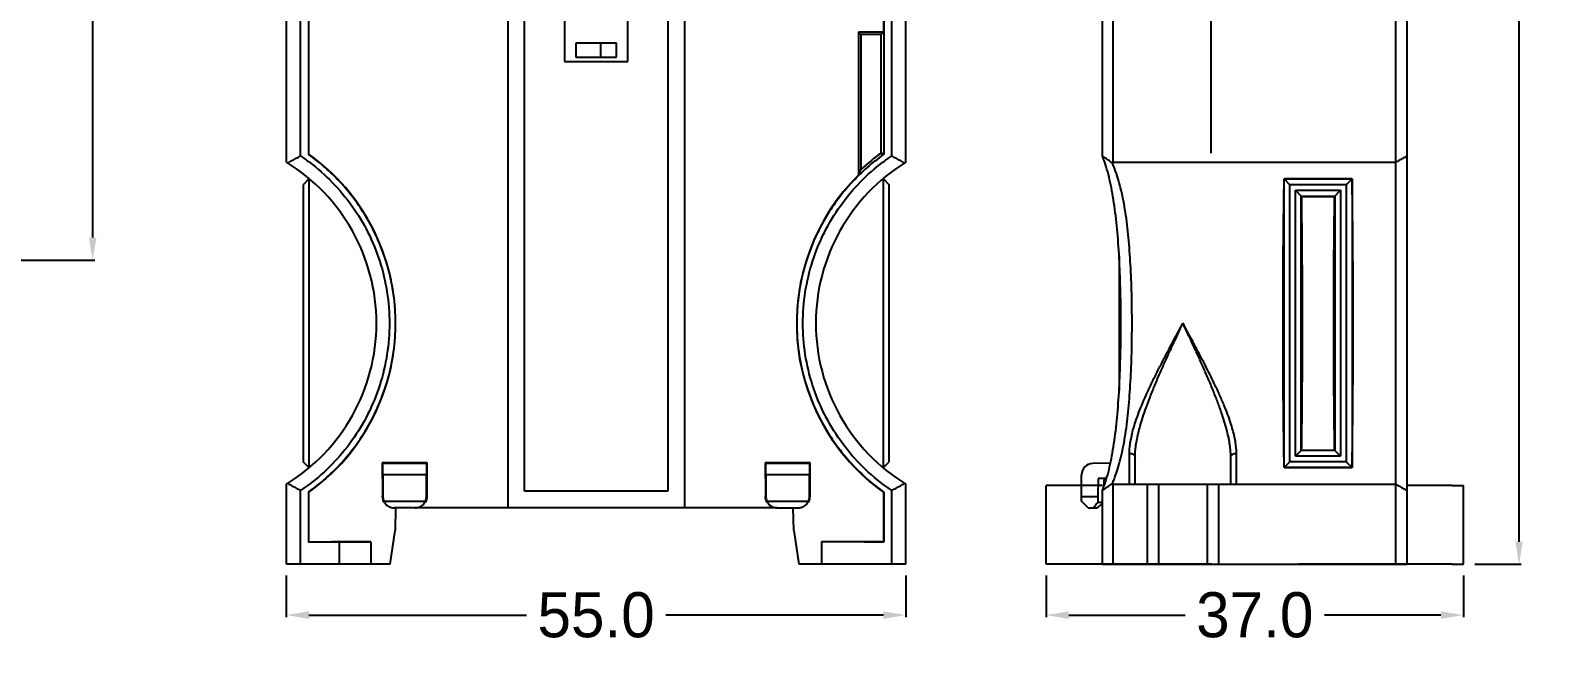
# Model space of a CAD drawing. Header units: millimetres. Extents: x 107 to 2900, y 85 to 3996.
# Drawn here: x 2308.3 to 2443.1, y 3586 to 3640.5 of the extents above; entities that cross this region are included whole.
import ezdxf

# ---------------------------------------------------------------- set-up
doc = ezdxf.new("R2010")
doc.units = ezdxf.units.MM
doc.styles.get("Standard").update_dxf_attribs({"font": 'BareunDotumPro1.ttf'})
doc.dimstyles.get("Standard").update_dxf_attribs({"dimtxt": 4, "dimasz": 2, "dimexe": 0.2, "dimexo": 1, "dimgap": 0.09, "dimtad": 0, "dimtoh": 1, "dimdec": 1, "dimzin": 0, "dimdsep": 46, "dimtxsty": 'Standard', "dimcen": -3, "dimadec": 0, "dimazin": 0, "dimtfac": 1, "dimtdec": 1, "dimtofl": 0, "dimtmove": 0, "dimatfit": 3, "dimfxl": 0, "dimtolj": 1, "dimtzin": 0, "dimarcsym": 0})

# ---------------------------------------------------------------- blocks, each defined once
blk = doc.blocks.new('*D33')
at = {"color": 0, "lineweight": -2}
for p, q in [((2331.01, 3592.12), (2331.01, 3588.41)), ((2386.01, 3592.12), (2386.01, 3588.41)), ((2333.01, 3588.61), (2352.33, 3588.61)), ((2384.01, 3588.61), (2364.7, 3588.61))]:
    blk.add_line(p, q, dxfattribs=at)
at = {"color": 0}
for points in [[(2333.01, 3588.94), (2333.01, 3588.27), (2331.01, 3588.61)], [(2384.01, 3588.27), (2384.01, 3588.94), (2386.01, 3588.61)]]:
    blk.add_solid(points, dxfattribs=at)
at = {"layer": 'Defpoints', "color": 0}
for p in [(2331.01, 3593.12), (2386.01, 3593.12), (2386.01, 3588.61)]:
    blk.add_point(p, dxfattribs=at)
at = {"color": 0, "insert": (2358.51, 3588.61), "char_height": 4, "attachment_point": 5}
blk.add_mtext('\\A1;55.0', dxfattribs=at)
blk = doc.blocks.new('*D34')
at = {"color": 0, "lineweight": -2}
for p, q in [((2398.46, 3592.12), (2398.46, 3588.41)), ((2435.5, 3592.12), (2435.5, 3588.41)), ((2400.46, 3588.61), (2410.79, 3588.61)), ((2433.5, 3588.61), (2423.17, 3588.61))]:
    blk.add_line(p, q, dxfattribs=at)
at = {"color": 0}
for points in [[(2400.46, 3588.94), (2400.46, 3588.27), (2398.46, 3588.61)], [(2433.5, 3588.27), (2433.5, 3588.94), (2435.5, 3588.61)]]:
    blk.add_solid(points, dxfattribs=at)
at = {"layer": 'Defpoints', "color": 0}
for p in [(2398.46, 3593.12), (2435.5, 3593.12), (2435.5, 3588.61)]:
    blk.add_point(p, dxfattribs=at)
at = {"color": 0, "insert": (2416.98, 3588.61), "char_height": 4, "attachment_point": 5}
blk.add_mtext('\\A1;37.0', dxfattribs=at)
blk = doc.blocks.new('*D35')
at = {"color": 0, "lineweight": -2}
for p, q in [((2429.2, 3708.62), (2440.64, 3708.62)), ((2440.44, 3706.62), (2440.44, 3658.68)), ((2440.44, 3595.12), (2440.44, 3643.07)), ((2436.5, 3593.12), (2440.64, 3593.12))]:
    blk.add_line(p, q, dxfattribs=at)
at = {"color": 0}
for points in [[(2440.77, 3706.62), (2440.11, 3706.62), (2440.44, 3708.62)], [(2440.11, 3595.12), (2440.77, 3595.12), (2440.44, 3593.12)]]:
    blk.add_solid(points, dxfattribs=at)
at = {"layer": 'Defpoints', "color": 0}
for p in [(2428.2, 3708.62), (2435.5, 3593.12), (2440.44, 3593.12)]:
    blk.add_point(p, dxfattribs=at)
at = {"color": 0, "insert": (2440.44, 3650.87), "char_height": 4, "attachment_point": 5, "rotation": 90}
blk.add_mtext('\\A1;115.5', dxfattribs=at)
blk = doc.blocks.new('*D42')
at = {"color": 0, "lineweight": -2}
for p, q in [((2247.49, 3695.09), (2314.02, 3695.09)), ((2313.82, 3693.09), (2313.82, 3663.8)), ((2313.82, 3622.13), (2313.82, 3651.43)), ((2247.37, 3620.13), (2314.02, 3620.13))]:
    blk.add_line(p, q, dxfattribs=at)
at = {"color": 0}
for points in [[(2314.15, 3693.09), (2313.48, 3693.09), (2313.82, 3695.09)], [(2313.48, 3622.13), (2314.15, 3622.13), (2313.82, 3620.13)]]:
    blk.add_solid(points, dxfattribs=at)
at = {"layer": 'Defpoints', "color": 0}
for p in [(2246.49, 3695.09), (2246.37, 3620.13), (2313.82, 3620.13)]:
    blk.add_point(p, dxfattribs=at)
at = {"color": 0, "insert": (2313.82, 3657.61), "char_height": 4, "attachment_point": 5, "rotation": 90}
blk.add_mtext('\\A1;75.0', dxfattribs=at)

msp = doc.modelspace()

# ---------------------------------------------------------------- linework, layer by layer
at = {"color": 7, "linetype": 'Continuous'}
for p, q in [((2331.014, 3628.822), (2331.014, 3691.622)), ((2332.273, 3629.371), (2332.273, 3691.622)), ((2384.755, 3629.371), (2384.755, 3691.622)), ((2386.014, 3628.822), (2386.014, 3691.622)), ((2403.458, 3629.371), (2403.458, 3691.622)), ((2404.423, 3628.822), (2404.423, 3692.122)), ((2430.503, 3593.122), (2430.503, 3691.622)), ((2332.98, 3690.156), (2332.98, 3629.515)), ((2333.014, 3629.533), (2333.014, 3690.122)), ((2384.014, 3690.122), (2384.014, 3640.362)), ((2384.048, 3690.156), (2384.048, 3629.515)), ((2350.664, 3671.972), (2350.664, 3598.122)), ((2352.164, 3599.622), (2352.164, 3671.972)), ((2364.864, 3671.972), (2364.864, 3599.622)), ((2366.364, 3671.972), (2366.364, 3598.122)), ((2355.714, 3652.472), (2355.714, 3637.772)), ((2361.314, 3637.772), (2361.314, 3652.472)), ((2413.103, 3629.622), (2413.103, 3642.362)), ((2429.503, 3593.122), (2429.503, 3641.83)), ((2381.814, 3640.362), (2382.015, 3640.161)), ((2381.814, 3640.362), (2381.814, 3627.677)), ((2384.014, 3640.362), (2381.814, 3640.362)), ((2384.014, 3640.362), (2383.813, 3640.161)), ((2356.714, 3639.397), (2356.714, 3638.147)), ((2360.314, 3639.397), (2356.714, 3639.397)), ((2358.914, 3639.397), (2358.914, 3638.147)), ((2360.314, 3638.147), (2360.314, 3639.397)), ((2382.015, 3640.161), (2382.015, 3628.148)), ((2383.813, 3640.161), (2382.015, 3640.161)), ((2383.813, 3629.635), (2383.813, 3640.161)), ((2355.714, 3637.772), (2361.314, 3637.772)), ((2356.714, 3638.147), (2360.314, 3638.147)), ((2384.048, 3629.515), (2383.813, 3629.635)), ((2333.014, 3629.533), (2332.98, 3629.515)), ((2404.423, 3628.822), (2429.503, 3628.822)), ((2333.014, 3627.331), (2332.514, 3626.822)), ((2333.073, 3627.332), (2333.014, 3627.331)), ((2333.014, 3627.331), (2333.014, 3601.713)), ((2383.955, 3627.332), (2384.014, 3627.331)), ((2384.014, 3601.713), (2384.014, 3627.331)), ((2384.014, 3627.331), (2384.514, 3626.822)), ((2419.593, 3627.332), (2420.103, 3626.822)), ((2419.593, 3627.332), (2425.613, 3627.332)), ((2419.594, 3601.713), (2419.594, 3627.331)), ((2425.612, 3627.331), (2419.594, 3627.331)), ((2425.613, 3627.332), (2425.103, 3626.822)), ((2425.612, 3627.331), (2425.612, 3601.713)), ((2332.514, 3626.822), (2332.514, 3602.222)), ((2384.514, 3602.222), (2384.514, 3626.822)), ((2420.103, 3602.222), (2420.103, 3626.822)), ((2425.103, 3626.822), (2420.103, 3626.822)), ((2420.603, 3602.722), (2420.603, 3626.322)), ((2420.603, 3626.322), (2424.603, 3626.322)), ((2421.141, 3625.784), (2420.603, 3626.322)), ((2421.112, 3603.231), (2421.112, 3625.813)), ((2421.112, 3625.813), (2424.094, 3625.813)), ((2421.141, 3625.784), (2424.065, 3625.784)), ((2424.065, 3625.784), (2424.603, 3626.322)), ((2424.094, 3625.813), (2424.094, 3603.231)), ((2424.603, 3626.322), (2424.603, 3602.722)), ((2425.103, 3626.822), (2425.103, 3602.222)), ((2404.928, 3620.492), (2404.928, 3608.553)), ((2405.853, 3600.222), (2405.853, 3602.967)), ((2406.353, 3600.222), (2406.353, 3602.622)), ((2414.853, 3600.222), (2414.853, 3602.622)), ((2415.353, 3600.222), (2415.353, 3602.967)), ((2420.603, 3602.722), (2421.141, 3603.26)), ((2424.603, 3602.722), (2420.603, 3602.722)), ((2424.094, 3603.231), (2421.112, 3603.231)), ((2421.141, 3603.26), (2424.065, 3603.26)), ((2424.065, 3603.26), (2424.603, 3602.722)), ((2333.014, 3601.713), (2332.514, 3602.222)), ((2333.014, 3601.713), (2333.073, 3601.712)), ((2339.514, 3602.122), (2339.514, 3600.722)), ((2339.514, 3602.122), (2339.566, 3602.069)), ((2343.514, 3602.122), (2339.514, 3602.122)), ((2343.461, 3602.069), (2339.566, 3602.069)), ((2343.514, 3602.122), (2343.461, 3602.069)), ((2343.514, 3600.722), (2343.514, 3602.122)), ((2377.514, 3602.122), (2373.514, 3602.122)), ((2373.514, 3602.122), (2373.514, 3600.722)), ((2373.514, 3602.122), (2373.566, 3602.069)), ((2377.461, 3602.069), (2373.566, 3602.069)), ((2377.514, 3602.122), (2377.461, 3602.069)), ((2377.514, 3600.722), (2377.514, 3602.122)), ((2384.014, 3601.713), (2383.983, 3601.713)), ((2384.014, 3601.713), (2384.514, 3602.222)), ((2404.15, 3602.097), (2402.585, 3602.069)), ((2419.593, 3601.712), (2420.103, 3602.222)), ((2419.593, 3601.712), (2425.613, 3601.712)), ((2425.612, 3601.713), (2419.594, 3601.713)), ((2425.103, 3602.222), (2420.103, 3602.222)), ((2425.103, 3602.222), (2425.613, 3601.712)), ((2331.014, 3593.122), (2331.014, 3600.222)), ((2339.514, 3600.722), (2339.558, 3600.722)), ((2339.558, 3600.722), (2339.558, 3599.122)), ((2339.584, 3601.07), (2339.584, 3599.122)), ((2343.444, 3601.07), (2339.584, 3601.07)), ((2343.444, 3599.122), (2343.444, 3601.07)), ((2343.479, 3600.722), (2343.478, 3599.122)), ((2343.514, 3600.722), (2343.479, 3600.722)), ((2373.514, 3600.722), (2373.549, 3600.722)), ((2373.549, 3600.722), (2373.549, 3599.122)), ((2373.584, 3601.07), (2373.584, 3599.122)), ((2377.444, 3601.07), (2373.584, 3601.07)), ((2377.444, 3599.122), (2377.444, 3601.07)), ((2377.47, 3600.722), (2377.469, 3599.122)), ((2377.514, 3600.722), (2377.47, 3600.722)), ((2386.014, 3593.122), (2386.014, 3600.222)), ((2403.458, 3600.122), (2398.458, 3600.122)), ((2398.458, 3599.122), (2398.458, 3600.122)), ((2399.458, 3600.122), (2398.458, 3600.122)), ((2398.458, 3599.122), (2398.458, 3600.122)), ((2401.603, 3598.722), (2401.603, 3601.07)), ((2403.079, 3600.722), (2403.051, 3599.122)), ((2403.801, 3600.722), (2403.079, 3600.722)), ((2404.423, 3600.222), (2429.503, 3600.222)), ((2404.423, 3593.122), (2404.423, 3600.222)), ((2407.453, 3593.122), (2407.453, 3600.222)), ((2408.453, 3593.122), (2408.453, 3600.222)), ((2412.753, 3600.222), (2412.753, 3593.122)), ((2413.753, 3600.222), (2413.753, 3593.122)), ((2434.503, 3600.122), (2430.503, 3600.122)), ((2434.503, 3600.122), (2435.503, 3600.122)), ((2435.503, 3593.122), (2435.503, 3600.122)), ((2332.273, 3593.122), (2332.273, 3599.673)), ((2332.98, 3599.529), (2332.98, 3595.088)), ((2333.014, 3599.512), (2332.98, 3599.529)), ((2333.014, 3595.122), (2333.014, 3599.512)), ((2339.584, 3599.122), (2339.558, 3599.122)), ((2339.667, 3598.722), (2343.361, 3598.722)), ((2343.444, 3599.122), (2343.478, 3599.122)), ((2364.864, 3599.622), (2352.164, 3599.622)), ((2373.584, 3599.122), (2373.549, 3599.122)), ((2373.667, 3598.722), (2377.361, 3598.722)), ((2377.444, 3599.122), (2377.469, 3599.122)), ((2384.014, 3599.512), (2384.048, 3599.529)), ((2384.014, 3599.512), (2384.014, 3595.122)), ((2384.048, 3599.529), (2384.048, 3595.088)), ((2384.755, 3593.122), (2384.755, 3599.673)), ((2398.458, 3593.122), (2398.458, 3599.122)), ((2398.458, 3599.122), (2398.458, 3599.122)), ((2401.603, 3599.122), (2403.051, 3599.122)), ((2402.203, 3598.122), (2401.603, 3598.722)), ((2403.458, 3598.613), (2403.065, 3598.613)), ((2403.458, 3593.122), (2403.458, 3599.673)), ((2374.56, 3598.122), (2340.573, 3598.122)), ((2340.714, 3598.122), (2340.679, 3596.122)), ((2374.573, 3598.122), (2376.454, 3598.122)), ((2376.049, 3596.122), (2376.014, 3598.122)), ((2402.203, 3598.122), (2402.946, 3598.122)), ((2340.227, 3593.122), (2340.679, 3596.122)), ((2376.049, 3596.122), (2376.501, 3593.122)), ((2333.014, 3595.122), (2332.98, 3595.088)), ((2333.014, 3595.122), (2338.514, 3595.122)), ((2335.714, 3595.099), (2335.714, 3593.122)), ((2338.514, 3595.109), (2338.514, 3593.122)), ((2384.014, 3595.122), (2378.514, 3595.122)), ((2378.514, 3595.109), (2378.514, 3593.122)), ((2384.014, 3595.122), (2384.048, 3595.088)), ((2340.227, 3593.122), (2331.014, 3593.122)), ((2386.014, 3593.122), (2376.501, 3593.122)), ((2413.158, 3593.122), (2398.458, 3593.122)), ((2403.458, 3593.122), (2430.503, 3593.122)), ((2434.503, 3593.122), (2420.903, 3593.122)), ((2434.503, 3593.122), (2435.503, 3593.122))]:
    msp.add_line(p, q, dxfattribs=at)
for centre, radius, start, end in [((2394.794, 3614.522), 18.681, 126.00277, 133.16476), ((2322.233, 3614.522), 16.781, 301.55116, 58.44884), ((2322.233, 3614.522), 18.481, 305.68633, 54.31367), ((2394.794, 3614.522), 16.781, 121.55116, 238.44884), ((2394.794, 3614.522), 18.481, 134.61915, 234.31367), ((2402.603, 3601.07), 1, 91, 180)]:
    msp.add_arc(centre, radius, start, end, dxfattribs=at)
for points, knots in [([(2331.136, 3628.747), (2331.26, 3628.817), (2331.511, 3628.957), (2331.89, 3629.166), (2332.145, 3629.303), (2332.273, 3629.371)], [0, 0, 0, 0, 0.4297713, 0.8623362, 1.2975795, 1.2975795, 1.2975795, 1.2975795]), ([(2332.273, 3629.372), (2332.542, 3629.191), (2333.539, 3628.484), (2335.146, 3627.072), (2336.899, 3624.974), (2338.325, 3622.606), (2339.375, 3620.027), (2340.017, 3617.308), (2340.232, 3614.522), (2340.017, 3611.737), (2339.375, 3609.018), (2338.325, 3606.439), (2336.899, 3604.071), (2335.146, 3601.972), (2333.539, 3600.561), (2332.543, 3599.853), (2332.273, 3599.673)], [0, 0, 0, 0, 0.9722327, 3.6660146, 6.3887132, 9.1432198, 11.9251874, 14.7088112, 17.4912556, 20.2736873, 23.0572683, 25.8391948, 28.5937621, 31.3164681, 34.0102327, 34.982572, 34.982572, 34.982572, 34.982572]), ([(2332.98, 3599.529), (2333.487, 3599.89), (2334.47, 3600.668), (2335.821, 3601.982), (2337.035, 3603.433), (2338.099, 3605.01), (2339.017, 3606.731), (2339.788, 3608.647), (2340.383, 3610.824), (2340.722, 3613.252), (2340.722, 3615.791), (2340.383, 3618.219), (2339.788, 3620.397), (2339.017, 3622.313), (2338.099, 3624.033), (2337.035, 3625.611), (2335.821, 3627.062), (2334.47, 3628.377), (2333.487, 3629.154), (2332.98, 3629.515)], [0, 0, 0, 0, 1.8676092, 3.7526088, 5.6453226, 7.5328176, 9.4511113, 11.4852723, 13.7162502, 16.2052188, 18.8178419, 21.3068981, 23.5379935, 25.5722792, 27.4906956, 29.3783049, 31.2711271, 33.1562336, 35.023953, 35.023953, 35.023953, 35.023953]), ([(2384.048, 3629.515), (2383.541, 3629.154), (2382.558, 3628.377), (2381.206, 3627.062), (2379.993, 3625.611), (2378.929, 3624.034), (2378.011, 3622.313), (2377.239, 3620.397), (2376.645, 3618.22), (2376.306, 3615.792), (2376.306, 3613.253), (2376.644, 3610.825), (2377.239, 3608.648), (2378.01, 3606.732), (2378.928, 3605.011), (2379.993, 3603.433), (2381.206, 3601.982), (2382.558, 3600.668), (2383.541, 3599.89), (2384.048, 3599.529)], [0, 0, 0, 0, 1.8676092, 3.7526088, 5.6453226, 7.5328176, 9.4511113, 11.4852723, 13.7162502, 16.2052188, 18.8178419, 21.3068981, 23.5379935, 25.5722792, 27.4906956, 29.3783049, 31.2711271, 33.1562336, 35.023953, 35.023953, 35.023953, 35.023953]), ([(2384.755, 3599.673), (2384.489, 3599.85), (2383.495, 3600.555), (2381.89, 3601.963), (2380.134, 3604.062), (2378.706, 3606.432), (2377.654, 3609.012), (2377.011, 3611.734), (2376.795, 3614.522), (2377.011, 3617.31), (2377.654, 3620.032), (2378.706, 3622.612), (2380.134, 3624.982), (2381.89, 3627.081), (2383.495, 3628.489), (2384.489, 3629.194), (2384.755, 3629.372)], [0, 0, 0, 0, 0.9574574, 3.6536375, 6.3786737, 9.1355437, 11.9200113, 14.7061903, 17.4912133, 20.2762235, 23.0623602, 25.8467879, 28.6037202, 31.3287644, 34.0249276, 34.9824928, 34.9824928, 34.9824928, 34.9824928]), ([(2385.892, 3628.747), (2385.767, 3628.817), (2385.516, 3628.957), (2385.137, 3629.166), (2384.882, 3629.303), (2384.755, 3629.371)], [0, 0, 0, 0, 0.4297712, 0.8623363, 1.2975808, 1.2975808, 1.2975808, 1.2975808]), ([(2403.458, 3599.673), (2403.494, 3599.763), (2403.564, 3599.946), (2403.729, 3600.41), (2403.936, 3601.095), (2404.162, 3602.026), (2404.358, 3603.034), (2404.59, 3604.516), (2404.809, 3606.524), (2404.979, 3609.076), (2405.075, 3611.766), (2405.106, 3614.522), (2405.075, 3617.278), (2404.979, 3619.968), (2404.809, 3622.521), (2404.59, 3624.528), (2404.358, 3626.01), (2404.162, 3627.018), (2403.936, 3627.949), (2403.729, 3628.634), (2403.564, 3629.098), (2403.494, 3629.282), (2403.458, 3629.372)], [0, 0, 0, 0, 0.2905385, 0.5904589, 1.4768335, 2.4351129, 3.4629006, 4.5576523, 6.9337097, 9.5179904, 12.2313036, 15.0081958, 17.7850761, 20.4983515, 23.0826033, 25.4587243, 26.5534913, 27.5812785, 28.5395536, 29.4259309, 29.7258846, 30.0164571, 30.0164571, 30.0164571, 30.0164571]), ([(2404.33, 3628.747), (2404.234, 3628.817), (2404.042, 3628.957), (2403.752, 3629.166), (2403.556, 3629.303), (2403.458, 3629.371)], [0, 0, 0, 0, 0.3560381, 0.7137349, 1.0728559, 1.0728559, 1.0728559, 1.0728559]), ([(2404.423, 3628.822), (2404.413, 3628.814), (2404.392, 3628.797), (2404.361, 3628.772), (2404.34, 3628.755), (2404.33, 3628.747)], [0, 0, 0, 0, 0.04003879, 0.08008118, 0.12012711, 0.12012711, 0.12012711, 0.12012711]), ([(2404.33, 3600.298), (2404.384, 3600.415), (2404.489, 3600.657), (2404.686, 3601.165), (2404.908, 3601.849), (2405.137, 3602.728), (2405.337, 3603.68), (2405.572, 3605.078), (2405.794, 3606.973), (2405.966, 3609.382), (2406.064, 3611.921), (2406.095, 3614.522), (2406.064, 3617.123), (2405.966, 3619.662), (2405.794, 3622.071), (2405.572, 3623.966), (2405.337, 3625.364), (2405.137, 3626.316), (2404.908, 3627.195), (2404.686, 3627.879), (2404.489, 3628.387), (2404.384, 3628.629), (2404.33, 3628.747)], [0, 0, 0, 0, 0.387095, 0.7924894, 1.6345197, 2.5428708, 3.5156579, 4.5507891, 6.7954015, 9.235232, 11.7962162, 14.4169607, 17.0376939, 19.5986424, 22.0384456, 24.283118, 25.3182636, 26.2910501, 27.199397, 28.0414297, 28.4468533, 28.8339839, 28.8339839, 28.8339839, 28.8339839]), ([(2429.503, 3628.822), (2429.612, 3628.883), (2429.833, 3629.006), (2430.166, 3629.189), (2430.39, 3629.31), (2430.503, 3629.371)], [0, 0, 0, 0, 0.3760834, 0.7563292, 1.1407524, 1.1407524, 1.1407524, 1.1407524]), ([(2381.814, 3627.677), (2381.836, 3627.729), (2381.88, 3627.834), (2381.947, 3627.992), (2381.992, 3628.096), (2382.015, 3628.148)], [0, 0, 0, 0, 0.17125885, 0.34211007, 0.51258158, 0.51258158, 0.51258158, 0.51258158]), ([(2419.593, 3601.712), (2419.579, 3602.401), (2419.554, 3603.886), (2419.526, 3606.252), (2419.505, 3608.866), (2419.492, 3611.651), (2419.488, 3614.522), (2419.492, 3617.393), (2419.505, 3620.178), (2419.526, 3622.792), (2419.554, 3625.158), (2419.579, 3626.643), (2419.593, 3627.332)], [0, 0, 0, 0, 2.0666062, 4.4563487, 7.0974028, 9.9102654, 12.8103657, 15.7104659, 18.5233285, 21.1643826, 23.5541251, 25.6207313, 25.6207313, 25.6207313, 25.6207313]), ([(2425.613, 3601.712), (2425.627, 3602.401), (2425.652, 3603.886), (2425.68, 3606.252), (2425.701, 3608.866), (2425.713, 3611.651), (2425.718, 3614.522), (2425.713, 3617.393), (2425.701, 3620.178), (2425.68, 3622.792), (2425.652, 3625.158), (2425.627, 3626.643), (2425.613, 3627.332)], [0, 0, 0, 0, 2.0666062, 4.4563487, 7.0974028, 9.9102654, 12.8103657, 15.7104659, 18.5233285, 21.1643826, 23.5541251, 25.6207313, 25.6207313, 25.6207313, 25.6207313]), ([(2421.141, 3603.26), (2421.152, 3603.985), (2421.172, 3605.516), (2421.194, 3607.911), (2421.209, 3610.485), (2421.217, 3613.163), (2421.217, 3615.881), (2421.209, 3618.559), (2421.194, 3621.133), (2421.172, 3623.528), (2421.152, 3625.06), (2421.141, 3625.784)], [0, 0, 0, 0, 2.1745635, 4.5954566, 7.1858614, 9.8957603, 12.6295739, 15.3394728, 17.9298776, 20.3507707, 22.5253342, 22.5253342, 22.5253342, 22.5253342]), ([(2424.065, 3603.26), (2424.054, 3603.985), (2424.034, 3605.516), (2424.012, 3607.911), (2423.997, 3610.485), (2423.989, 3613.163), (2423.989, 3615.881), (2423.997, 3618.559), (2424.012, 3621.133), (2424.034, 3623.528), (2424.054, 3625.06), (2424.065, 3625.784)], [0, 0, 0, 0, 2.1745635, 4.5954566, 7.1858614, 9.8957603, 12.6295739, 15.3394728, 17.9298776, 20.3507707, 22.5253342, 22.5253342, 22.5253342, 22.5253342]), ([(2405.853, 3602.967), (2405.853, 3603.108), (2405.866, 3603.41), (2405.922, 3603.893), (2406.022, 3604.435), (2406.171, 3605.038), (2406.373, 3605.705), (2406.632, 3606.444), (2406.957, 3607.267), (2407.354, 3608.184), (2407.813, 3609.17), (2408.308, 3610.176), (2408.808, 3611.156), (2409.296, 3612.088), (2409.762, 3612.961), (2410.194, 3613.766), (2410.471, 3614.279), (2410.603, 3614.522)], [0, 0, 0, 0, 0.42314, 0.9070514, 1.4566537, 2.0760739, 2.769336, 3.5459908, 4.424332, 5.4249222, 6.5431626, 7.6846157, 8.7892254, 9.8454046, 10.8389264, 11.7568236, 12.5874594, 12.5874594, 12.5874594, 12.5874594]), ([(2406.353, 3602.622), (2406.353, 3602.768), (2406.364, 3603.079), (2406.415, 3603.576), (2406.504, 3604.134), (2406.638, 3604.754), (2406.818, 3605.441), (2407.05, 3606.202), (2407.34, 3607.05), (2407.695, 3607.994), (2408.106, 3609.009), (2408.549, 3610.046), (2408.997, 3611.055), (2409.434, 3612.015), (2409.85, 3612.914), (2410.237, 3613.743), (2410.485, 3614.271), (2410.603, 3614.522)], [0, 0, 0, 0, 0.4356612, 0.933212, 1.4969559, 2.1304116, 2.8370745, 3.6261572, 4.5157501, 5.5261931, 6.6524662, 7.7996458, 8.9080236, 9.9666187, 10.961681, 11.8806082, 12.7120209, 12.7120209, 12.7120209, 12.7120209]), ([(2414.853, 3602.622), (2414.853, 3602.769), (2414.841, 3603.084), (2414.79, 3603.586), (2414.698, 3604.15), (2414.562, 3604.778), (2414.379, 3605.473), (2414.142, 3606.244), (2413.846, 3607.104), (2413.484, 3608.062), (2413.068, 3609.086), (2412.623, 3610.124), (2412.177, 3611.127), (2411.745, 3612.073), (2411.337, 3612.955), (2410.958, 3613.764), (2410.717, 3614.278), (2410.603, 3614.522)], [0, 0, 0, 0, 0.4401556, 0.9433123, 1.5137241, 2.1547949, 2.8701152, 3.6695989, 4.5723968, 5.5990756, 6.7406035, 7.8879007, 8.9884532, 10.0324498, 11.0079665, 11.904312, 12.712015, 12.712015, 12.712015, 12.712015]), ([(2415.353, 3602.967), (2415.353, 3603.109), (2415.34, 3603.415), (2415.282, 3603.903), (2415.18, 3604.451), (2415.028, 3605.061), (2414.823, 3605.736), (2414.558, 3606.485), (2414.227, 3607.32), (2413.822, 3608.25), (2413.357, 3609.244), (2412.86, 3610.252), (2412.362, 3611.226), (2411.879, 3612.144), (2411.423, 3613), (2411, 3613.786), (2410.731, 3614.285), (2410.603, 3614.522)], [0, 0, 0, 0, 0.4275017, 0.9168793, 1.4730189, 2.0999503, 2.8017994, 3.5888135, 4.4803443, 5.4971931, 6.6307766, 7.7725094, 8.8694313, 9.9111105, 10.8851481, 11.7804992, 12.5874489, 12.5874489, 12.5874489, 12.5874489]), ([(2405.853, 3602.967), (2405.917, 3602.967), (2406.042, 3602.95), (2406.205, 3602.879), (2406.322, 3602.767), (2406.353, 3602.668), (2406.353, 3602.622)], [0, 0, 0, 0, 0.19312812, 0.37168687, 0.52733037, 0.66447854, 0.66447854, 0.66447854, 0.66447854]), ([(2414.853, 3602.622), (2414.853, 3602.668), (2414.884, 3602.767), (2415, 3602.879), (2415.164, 3602.95), (2415.288, 3602.967), (2415.353, 3602.967)], [0, 0, 0, 0, 0.13714819, 0.29279168, 0.47135044, 0.66447855, 0.66447855, 0.66447855, 0.66447855]), ([(2339.584, 3601.07), (2339.584, 3601.172), (2339.584, 3601.366), (2339.578, 3601.632), (2339.584, 3601.851), (2339.562, 3601.98), (2339.579, 3602.057), (2339.566, 3602.069)], [0, 0, 0, 0, 0.3056721, 0.582101, 0.8028369, 0.9467646, 1.0002368, 1.0002368, 1.0002368, 1.0002368]), ([(2343.461, 3602.069), (2343.449, 3602.057), (2343.466, 3601.98), (2343.443, 3601.851), (2343.449, 3601.632), (2343.444, 3601.366), (2343.444, 3601.172), (2343.444, 3601.07)], [0, 0, 0, 0, 0.0534722, 0.1974, 0.4181358, 0.6945647, 1.0002368, 1.0002368, 1.0002368, 1.0002368]), ([(2373.584, 3601.07), (2373.584, 3601.172), (2373.584, 3601.366), (2373.578, 3601.632), (2373.584, 3601.851), (2373.562, 3601.98), (2373.579, 3602.057), (2373.566, 3602.069)], [0, 0, 0, 0, 0.3056721, 0.582101, 0.8028369, 0.9467646, 1.0002368, 1.0002368, 1.0002368, 1.0002368]), ([(2377.461, 3602.069), (2377.449, 3602.057), (2377.466, 3601.98), (2377.443, 3601.851), (2377.449, 3601.632), (2377.444, 3601.366), (2377.444, 3601.172), (2377.444, 3601.07)], [0, 0, 0, 0, 0.0534722, 0.1974, 0.4181358, 0.6945647, 1.0002368, 1.0002368, 1.0002368, 1.0002368]), ([(2331.136, 3600.298), (2331.26, 3600.227), (2331.511, 3600.087), (2331.89, 3599.878), (2332.145, 3599.742), (2332.273, 3599.673)], [0, 0, 0, 0, 0.4297713, 0.8623355, 1.2975777, 1.2975777, 1.2975777, 1.2975777]), ([(2384.755, 3599.673), (2384.882, 3599.742), (2385.137, 3599.878), (2385.516, 3600.087), (2385.767, 3600.227), (2385.892, 3600.298)], [0, 0, 0, 0, 0.4352455, 0.8678114, 1.2975825, 1.2975825, 1.2975825, 1.2975825]), ([(2403.458, 3599.673), (2403.556, 3599.742), (2403.752, 3599.879), (2404.042, 3600.087), (2404.234, 3600.227), (2404.33, 3600.298)], [0, 0, 0, 0, 0.3591213, 0.7168187, 1.0728567, 1.0728567, 1.0728567, 1.0728567]), ([(2404.33, 3600.298), (2404.34, 3600.289), (2404.361, 3600.272), (2404.392, 3600.247), (2404.413, 3600.23), (2404.423, 3600.222)], [0, 0, 0, 0, 0.04004496, 0.08008638, 0.12012419, 0.12012419, 0.12012419, 0.12012419]), ([(2429.503, 3600.222), (2429.612, 3600.161), (2429.833, 3600.039), (2430.166, 3599.856), (2430.39, 3599.734), (2430.503, 3599.673)], [0, 0, 0, 0, 0.3760834, 0.7563292, 1.1407524, 1.1407524, 1.1407524, 1.1407524]), ([(2339.697, 3598.613), (2339.652, 3598.69), (2339.582, 3598.855), (2339.558, 3599.034), (2339.558, 3599.122)], [0, 0, 0, 0, 0.26635233, 0.53204211, 0.53204211, 0.53204211, 0.53204211]), ([(2339.584, 3599.122), (2339.584, 3599.053), (2339.598, 3598.916), (2339.64, 3598.784), (2339.667, 3598.722)], [0, 0, 0, 0, 0.20715009, 0.41079436, 0.41079436, 0.41079436, 0.41079436]), ([(2339.667, 3598.722), (2339.698, 3598.648), (2339.779, 3598.508), (2339.944, 3598.336), (2340.14, 3598.212), (2340.353, 3598.138), (2340.501, 3598.122), (2340.573, 3598.122)], [0, 0, 0, 0, 0.2425208, 0.4778035, 0.7081145, 0.9318366, 1.1494389, 1.1494389, 1.1494389, 1.1494389]), ([(2342.454, 3598.122), (2342.527, 3598.122), (2342.676, 3598.138), (2342.89, 3598.213), (2343.085, 3598.337), (2343.25, 3598.508), (2343.329, 3598.648), (2343.361, 3598.722)], [0, 0, 0, 0, 0.219017, 0.4436817, 0.6733282, 0.907854, 1.1494415, 1.1494415, 1.1494415, 1.1494415]), ([(2343.478, 3599.122), (2343.478, 3599.034), (2343.454, 3598.855), (2343.384, 3598.69), (2343.339, 3598.613)], [0, 0, 0, 0, 0.26588901, 0.53225066, 0.53225066, 0.53225066, 0.53225066]), ([(2343.361, 3598.722), (2343.388, 3598.784), (2343.43, 3598.916), (2343.444, 3599.053), (2343.444, 3599.122)], [0, 0, 0, 0, 0.20364426, 0.41079436, 0.41079436, 0.41079436, 0.41079436]), ([(2373.689, 3598.613), (2373.644, 3598.69), (2373.573, 3598.855), (2373.549, 3599.034), (2373.549, 3599.122)], [0, 0, 0, 0, 0.26658617, 0.53225066, 0.53225066, 0.53225066, 0.53225066]), ([(2373.584, 3599.122), (2373.584, 3599.053), (2373.598, 3598.916), (2373.64, 3598.784), (2373.667, 3598.722)], [0, 0, 0, 0, 0.20715009, 0.41079436, 0.41079436, 0.41079436, 0.41079436]), ([(2373.667, 3598.722), (2373.698, 3598.648), (2373.779, 3598.508), (2373.944, 3598.336), (2374.14, 3598.212), (2374.353, 3598.138), (2374.501, 3598.122), (2374.573, 3598.122)], [0, 0, 0, 0, 0.2425208, 0.4778035, 0.7081145, 0.9318366, 1.1494389, 1.1494389, 1.1494389, 1.1494389]), ([(2376.454, 3598.122), (2376.527, 3598.122), (2376.676, 3598.138), (2376.89, 3598.213), (2377.085, 3598.337), (2377.25, 3598.508), (2377.329, 3598.648), (2377.361, 3598.722)], [0, 0, 0, 0, 0.219017, 0.4436817, 0.6733282, 0.907854, 1.1494415, 1.1494415, 1.1494415, 1.1494415]), ([(2377.469, 3599.122), (2377.469, 3599.059), (2377.458, 3598.936), (2377.408, 3598.764), (2377.359, 3598.661), (2377.33, 3598.613)], [0, 0, 0, 0, 0.1904572, 0.36687655, 0.53290987, 0.53290987, 0.53290987, 0.53290987]), ([(2377.361, 3598.722), (2377.388, 3598.784), (2377.43, 3598.916), (2377.444, 3599.053), (2377.444, 3599.122)], [0, 0, 0, 0, 0.20364426, 0.41079436, 0.41079436, 0.41079436, 0.41079436]), ([(2403.065, 3598.613), (2403.021, 3598.567), (2402.938, 3598.474), (2402.822, 3598.349), (2402.744, 3598.229), (2402.683, 3598.18), (2402.684, 3598.122), (2402.692, 3598.122)], [0, 0, 0, 0, 0.19246655, 0.37151622, 0.517087, 0.6028954, 0.62890967, 0.62890967, 0.62890967, 0.62890967]), ([(2403.051, 3599.122), (2403.05, 3599.059), (2403.05, 3598.939), (2403.055, 3598.77), (2403.061, 3598.663), (2403.065, 3598.613)], [0, 0, 0, 0, 0.18959116, 0.35927366, 0.50906059, 0.50906059, 0.50906059, 0.50906059]), ([(2402.946, 3598.122), (2402.967, 3598.122), (2403.022, 3598.167), (2403.121, 3598.236), (2403.251, 3598.349), (2403.366, 3598.45), (2403.436, 3598.513), (2403.458, 3598.533)], [0, 0, 0, 0, 0.06311292, 0.19609411, 0.37439487, 0.57129748, 0.65821096, 0.65821096, 0.65821096, 0.65821096]), ([(2335.714, 3595.099), (2335.409, 3595.098), (2334.8, 3595.096), (2333.889, 3595.092), (2333.282, 3595.089), (2332.98, 3595.088)], [0, 0, 0, 0, 0.9145293, 1.8260191, 2.7342276, 2.7342276, 2.7342276, 2.7342276]), ([(2338.514, 3595.109), (2338.202, 3595.108), (2337.579, 3595.106), (2336.645, 3595.103), (2336.024, 3595.1), (2335.714, 3595.099)], [0, 0, 0, 0, 0.9357909, 1.8692152, 2.8000161, 2.8000161, 2.8000161, 2.8000161]), ([(2384.048, 3595.088), (2383.13, 3595.092), (2381.285, 3595.1), (2379.44, 3595.106), (2378.514, 3595.109)], [0, 0, 0, 0, 2.7551707, 5.5342436, 5.5342436, 5.5342436, 5.5342436])]:
    msp.add_open_spline(points, degree=3, knots=knots, dxfattribs=at)
msp.add_open_spline([(2403.598, 3600.722), (2403.594, 3600.503), (2403.59, 3600.285), (2403.586, 3600.066)], degree=3, dxfattribs=at)

# ---------------------------------------------------------------- dimensions: what is measured, and where the dimension line sits
for base, p1, p2, picture, middle in [((2440.441, 3593.122), (2428.203, 3708.622), (2435.503, 3593.122), '*D35', (2440.441, 3650.872)), ((2313.817, 3620.131), (2246.49, 3695.093), (2246.371, 3620.131), '*D42', (2313.817, 3657.612))]:
    dim = msp.add_linear_dim(base=base, p1=p1, p2=p2, angle=90, dimstyle='Standard')
    dim.commit()
    dim.dimension.update_dxf_attribs({"geometry": picture, "text_midpoint": middle})
for base, p1, p2, picture, middle in [((2386.014, 3588.607), (2331.014, 3593.122), (2386.014, 3593.122), '*D33', (2358.514, 3588.607)), ((2435.503, 3588.607), (2398.458, 3593.122), (2435.503, 3593.122), '*D34', (2416.98, 3588.607))]:
    dim = msp.add_linear_dim(base=base, p1=p1, p2=p2, dimstyle='Standard')
    dim.commit()
    dim.dimension.update_dxf_attribs({"geometry": picture, "text_midpoint": middle})

doc.saveas('drawing.dxf')
